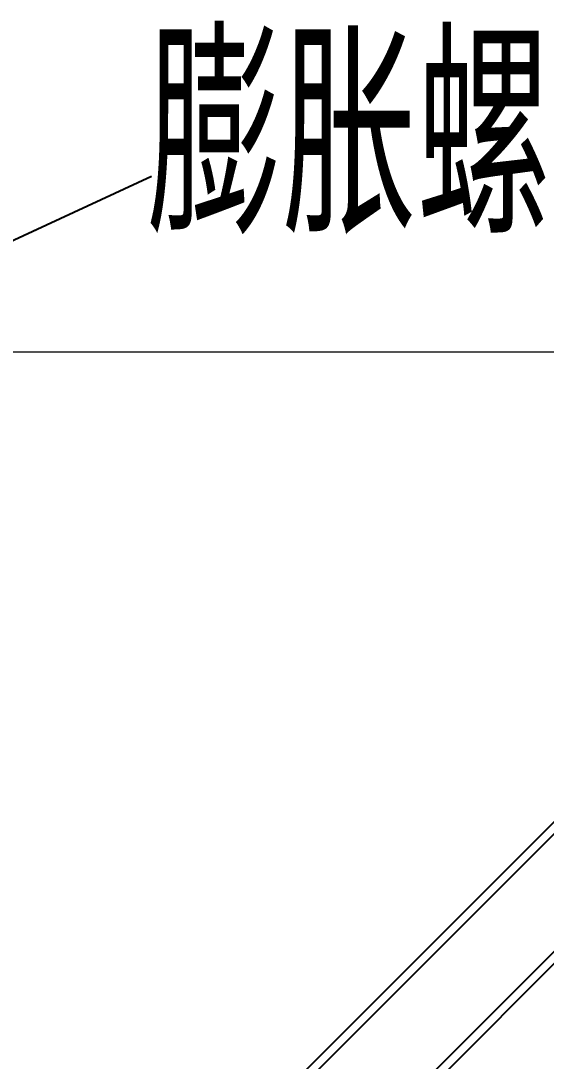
# Model space of a CAD drawing. Extents: x 1247970 to 1725648, y 860327 to 1277876.
# Drawn here: x 1322648 to 1323741, y 1201855 to 1204018 of the extents above; entities that cross this region are included whole.
import ezdxf

# ---------------------------------------------------------------- set-up
doc = ezdxf.new("R2010")
doc.units = 0
doc.header["$LTSCALE"] = 1000
doc.header["$MEASUREMENT"] = 0
doc.layers.get('0').update_dxf_attribs({"color": 254})
doc.layers.add('ANNO-CTXT', color=2, linetype='Continuous')
doc.layers.add('TK', color=4, linetype='Continuous')
doc.layers.add('BZ', color=82, linetype='Continuous', lineweight=20)
doc.styles.add('HZ', font='tssdeng.shx', dxfattribs={"width": 0.7, "bigfont": 'hztxt.shx'})
doc.styles.get("Standard").update_dxf_attribs({"font": 'gbenor.shx', "bigfont": 'gbcbig.shx'})
doc.dimstyles.get("Standard").update_dxf_attribs({"dimtxt": 0.18, "dimasz": 0.18, "dimexe": 0.18, "dimexo": 0.0625, "dimgap": 0.09, "dimtad": 0, "dimtih": 1, "dimtoh": 1, "dimdec": 4, "dimzin": 0, "dimdsep": 46, "dimtxsty": 'Standard', "dimcen": 0.09, "dimadec": 0, "dimazin": 0, "dimtfac": 1, "dimtdec": 4, "dimtofl": 0, "dimtmove": 0, "dimatfit": 3, "dimfxl": 0, "dimtolj": 1, "dimtzin": 0, "dimarcsym": 0})

# ---------------------------------------------------------------- blocks, each defined once
blk = doc.blocks.new('A$C7BF01818')
at = {"linetype": 'Continuous'}
for p, q in [((2210.3, 7980), (3666.6, 9436.2)), ((2222.9, 7967.4), (3679.2, 9423.6)), ((2345.3, 7845), (3801.5, 9301.2)), ((2357.9, 7832.4), (3814.1, 9288.6))]:
    blk.add_line(p, q, dxfattribs=at)
at = {"layer": 'BZ'}
blk.add_line((5115.5, 9839), (-5919.3, 9839), dxfattribs=at)
at = {"layer": 'ANNO-CTXT', "style": 'HZ', "width": 0.7}
blk.add_text('膨胀螺栓', height=400, dxfattribs=at).set_placement((2247.3, 10086.6))
blk.add_leader([(1857, 10020.6), (2255.9, 10205.3)], dimstyle='Standard', override={"dimgap": 0.09})

msp = doc.modelspace()

# ---------------------------------------------------------------- block references
at = {"layer": 'TK'}
msp.add_blockref('A$C7BF01818', (1320663.7, 1193489.5), dxfattribs=at)

doc.saveas('drawing.dxf')
